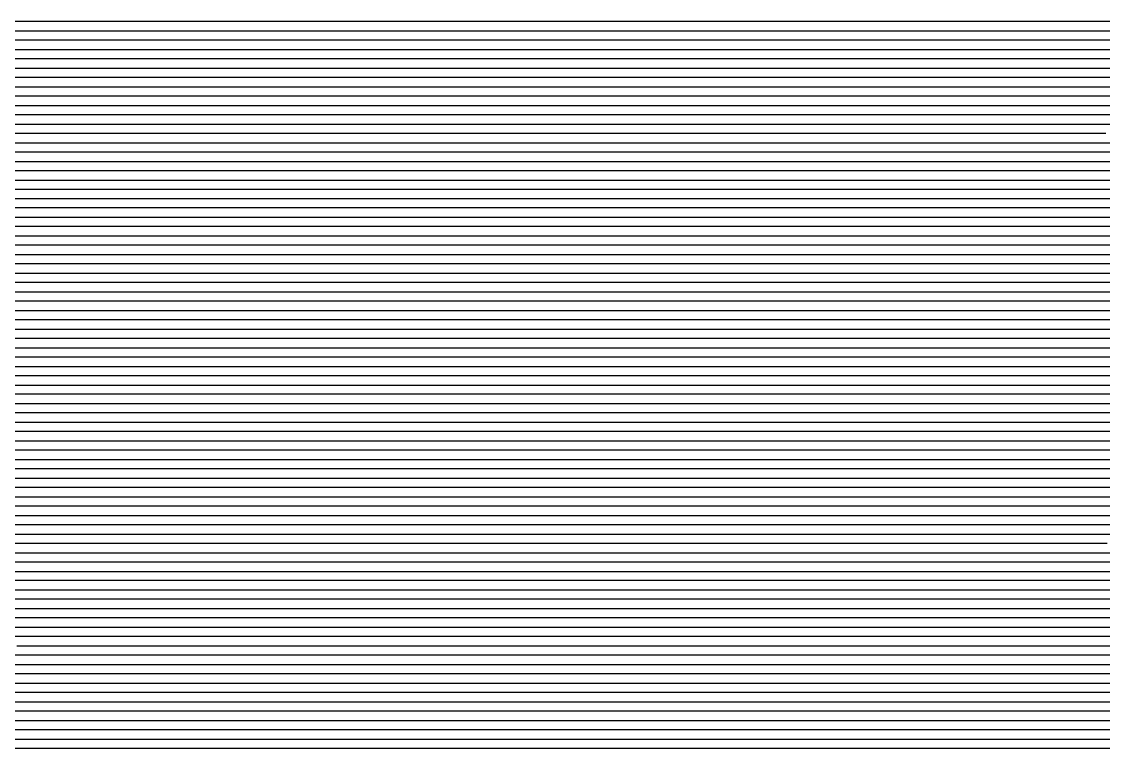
# Model space of a CAD drawing. Header units: metres. Extents: x -7 to 7, y -7 to 7.
# Drawn here: x -4.685 to -3.525, y 4.295 to 5.075 of the extents above; entities that cross this region are included whole.
import ezdxf

# ---------------------------------------------------------------- set-up
doc = ezdxf.new("R2010")
doc.units = ezdxf.units.M

msp = doc.modelspace()

# ---------------------------------------------------------------- linework, layer by layer
for p, q in [((-4.683646, 5.075147, -0.67352), (-4.768531, 5.075147, -0.680887)), ((-4.663832, 5.075147, -0.671748), (-4.683646, 5.075147, -0.67352)), ((-4.086216, 5.075147, -0.621111), (-4.663832, 5.075147, -0.671748)), ((-3.996984, 5.075147, -0.613032), (-4.086216, 5.075147, -0.621111)), ((-3.579591, 5.075147, -0.576103), (-3.996984, 5.075147, -0.613032)), ((-3.439387, 5.075147, -0.563276), (-3.579591, 5.075147, -0.576103)), ((-4.778428, 5.065147, -0.681504), (-4.676921, 5.065147, -0.672695)), ((-4.676921, 5.065147, -0.672695), (-4.653226, 5.065147, -0.670575)), ((-4.653226, 5.065147, -0.670575), (-4.079997, 5.065147, -0.620323)), ((-4.079997, 5.065147, -0.620323), (-3.988476, 5.065147, -0.612037)), ((-3.988476, 5.065147, -0.612037), (-3.57478, 5.065147, -0.575434)), ((-3.57478, 5.065147, -0.575434), (-3.432566, 5.065147, -0.562423)), ((-4.670196, 5.055147, -0.671869), (-4.788325, 5.055147, -0.68212)), ((-4.642621, 5.055147, -0.669402), (-4.670196, 5.055147, -0.671869)), ((-4.073779, 5.055147, -0.619534), (-4.642621, 5.055147, -0.669402)), ((-3.979968, 5.055147, -0.611041), (-4.073779, 5.055147, -0.619534)), ((-3.569969, 5.055147, -0.574766), (-3.979968, 5.055147, -0.611041)), ((-3.425745, 5.055147, -0.561571), (-3.569969, 5.055147, -0.574766)), ((-4.798223, 5.045147, -0.682737), (-4.663471, 5.045147, -0.671043)), ((-4.663471, 5.045147, -0.671043), (-4.632015, 5.045147, -0.668229)), ((-4.632015, 5.045147, -0.668229), (-4.06756, 5.045147, -0.618746)), ((-4.06756, 5.045147, -0.618746), (-3.97146, 5.045147, -0.610045)), ((-3.97146, 5.045147, -0.610045), (-3.565158, 5.045147, -0.574097)), ((-3.565158, 5.045147, -0.574097), (-3.418924, 5.045147, -0.560718)), ((-4.818017, 5.025147, -0.68397), (-4.65002, 5.025147, -0.669391)), ((-4.656745, 5.035147, -0.670217), (-4.80812, 5.035147, -0.683354)), ((-4.62141, 5.035147, -0.667056), (-4.656745, 5.035147, -0.670217)), ((-4.65002, 5.025147, -0.669391), (-4.610805, 5.025147, -0.665883)), ((-4.061342, 5.035147, -0.617958), (-4.62141, 5.035147, -0.667056)), ((-4.610805, 5.025147, -0.665883), (-4.055124, 5.025147, -0.617169)), ((-3.962951, 5.035147, -0.60905), (-4.061342, 5.035147, -0.617958)), ((-4.055124, 5.025147, -0.617169), (-3.954443, 5.025147, -0.608054)), ((-3.560347, 5.035147, -0.573429), (-3.962951, 5.035147, -0.60905)), ((-3.954443, 5.025147, -0.608054), (-3.555536, 5.025147, -0.57276)), ((-3.412103, 5.035147, -0.559866), (-3.560347, 5.035147, -0.573429)), ((-3.555536, 5.025147, -0.57276), (-3.405282, 5.025147, -0.559013)), ((-4.643295, 5.015147, -0.668565), (-4.827915, 5.015147, -0.684587)), ((-4.600199, 5.015147, -0.66471), (-4.643295, 5.015147, -0.668565)), ((-4.048905, 5.015147, -0.616381), (-4.600199, 5.015147, -0.66471)), ((-3.945935, 5.015147, -0.607058), (-4.048905, 5.015147, -0.616381)), ((-3.550725, 5.015147, -0.572091), (-3.945935, 5.015147, -0.607058)), ((-3.398461, 5.015147, -0.558161), (-3.550725, 5.015147, -0.572091)), ((-4.837812, 5.005147, -0.685204), (-4.63657, 5.005147, -0.667739)), ((-4.63657, 5.005147, -0.667739), (-4.589594, 5.005147, -0.663537)), ((-4.589594, 5.005147, -0.663537), (-4.042687, 5.005147, -0.615592)), ((-4.042687, 5.005147, -0.615592), (-3.937427, 5.005147, -0.606062)), ((-3.937427, 5.005147, -0.606062), (-3.545914, 5.005147, -0.571423)), ((-3.545914, 5.005147, -0.571423), (-3.39164, 5.005147, -0.557308)), ((-4.629845, 4.995147, -0.666914), (-4.847709, 4.995147, -0.68582)), ((-4.578989, 4.995147, -0.662364), (-4.629845, 4.995147, -0.666914)), ((-4.036469, 4.995147, -0.614804), (-4.578989, 4.995147, -0.662364)), ((-3.928919, 4.995147, -0.605067), (-4.036469, 4.995147, -0.614804)), ((-3.541103, 4.995147, -0.570754), (-3.928919, 4.995147, -0.605067)), ((-3.384819, 4.995147, -0.556456), (-3.541103, 4.995147, -0.570754)), ((-4.857607, 4.985147, -0.686437), (-4.623119, 4.985147, -0.666088)), ((-4.623119, 4.985147, -0.666088), (-4.568383, 4.985147, -0.661191)), ((-4.568383, 4.985147, -0.661191), (-4.03025, 4.985147, -0.614015)), ((-4.03025, 4.985147, -0.614015), (-3.92041, 4.985147, -0.604071)), ((-3.92041, 4.985147, -0.604071), (-3.536292, 4.985147, -0.570086)), ((-3.536292, 4.985147, -0.570086), (-3.377998, 4.985147, -0.555603)), ((-4.616394, 4.975147, -0.665262), (-4.867504, 4.975147, -0.687054)), ((-4.557778, 4.975147, -0.660018), (-4.616394, 4.975147, -0.665262)), ((-4.024032, 4.975147, -0.613227), (-4.557778, 4.975147, -0.660018)), ((-3.911902, 4.975147, -0.603075), (-4.024032, 4.975147, -0.613227)), ((-3.531481, 4.975147, -0.569417), (-3.911902, 4.975147, -0.603075)), ((-3.371177, 4.975147, -0.554751), (-3.531481, 4.975147, -0.569417)), ((-4.602944, 4.955147, -0.66361), (-4.887299, 4.955147, -0.688287)), ((-4.877401, 4.965147, -0.68767), (-4.609669, 4.965147, -0.664436)), ((-4.609669, 4.965147, -0.664436), (-4.547173, 4.965147, -0.658845)), ((-4.536567, 4.955147, -0.657672), (-4.602944, 4.955147, -0.66361)), ((-4.547173, 4.965147, -0.658845), (-4.017813, 4.965147, -0.612439)), ((-4.011595, 4.955147, -0.61165), (-4.536567, 4.955147, -0.657672)), ((-4.017813, 4.965147, -0.612439), (-3.903394, 4.965147, -0.602079)), ((-3.894886, 4.955147, -0.601084), (-4.011595, 4.955147, -0.61165)), ((-3.903394, 4.965147, -0.602079), (-3.52667, 4.965147, -0.568748)), ((-3.521859, 4.955147, -0.56808), (-3.894886, 4.955147, -0.601084)), ((-3.52667, 4.965147, -0.568748), (-3.364356, 4.965147, -0.553898)), ((-4.897196, 4.945147, -0.688904), (-4.596219, 4.945147, -0.662784)), ((-4.596219, 4.945147, -0.662784), (-4.525962, 4.945147, -0.656499)), ((-4.525962, 4.945147, -0.656499), (-4.005377, 4.945147, -0.610862)), ((-4.005377, 4.945147, -0.610862), (-3.886378, 4.945147, -0.600088)), ((-3.886378, 4.945147, -0.600088), (-3.517048, 4.945147, -0.567411)), ((-4.589493, 4.935147, -0.661958), (-4.907094, 4.935147, -0.68952)), ((-4.515356, 4.935147, -0.655326), (-4.589493, 4.935147, -0.661958)), ((-3.999158, 4.935147, -0.610073), (-4.515356, 4.935147, -0.655326)), ((-3.877869, 4.935147, -0.599092), (-3.999158, 4.935147, -0.610073)), ((-3.512237, 4.935147, -0.566742), (-3.877869, 4.935147, -0.599092)), ((-4.916991, 4.925147, -0.690137), (-4.582768, 4.925147, -0.661133)), ((-4.582768, 4.925147, -0.661133), (-4.504751, 4.925147, -0.654153)), ((-4.504751, 4.925147, -0.654153), (-3.99294, 4.925147, -0.609285)), ((-3.99294, 4.925147, -0.609285), (-3.869361, 4.925147, -0.598097)), ((-3.869361, 4.925147, -0.598097), (-3.507426, 4.925147, -0.566074)), ((-4.576043, 4.915147, -0.660307), (-4.926888, 4.915147, -0.690754)), ((-4.494146, 4.915147, -0.65298), (-4.576043, 4.915147, -0.660307)), ((-3.986722, 4.915147, -0.608497), (-4.494146, 4.915147, -0.65298)), ((-3.860853, 4.915147, -0.597101), (-3.986722, 4.915147, -0.608497)), ((-3.502615, 4.915147, -0.565405), (-3.860853, 4.915147, -0.597101)), ((-4.936786, 4.905147, -0.69137), (-4.569318, 4.905147, -0.659481)), ((-4.569318, 4.905147, -0.659481), (-4.48354, 4.905147, -0.651807)), ((-4.48354, 4.905147, -0.651807), (-3.980503, 4.905147, -0.607708)), ((-3.980503, 4.905147, -0.607708), (-3.852345, 4.905147, -0.596105)), ((-3.852345, 4.905147, -0.596105), (-3.497804, 4.905147, -0.564737)), ((-4.95658, 4.885147, -0.692604), (-4.555868, 4.885147, -0.657829)), ((-4.562593, 4.895147, -0.658655), (-4.946683, 4.895147, -0.691987)), ((-4.472935, 4.895147, -0.650634), (-4.562593, 4.895147, -0.658655)), ((-4.555868, 4.885147, -0.657829), (-4.46233, 4.885147, -0.649461)), ((-3.974285, 4.895147, -0.60692), (-4.472935, 4.895147, -0.650634)), ((-4.46233, 4.885147, -0.649461), (-3.968066, 4.885147, -0.606131)), ((-3.843837, 4.895147, -0.595109), (-3.974285, 4.895147, -0.60692)), ((-3.968066, 4.885147, -0.606131), (-3.835329, 4.885147, -0.594114)), ((-3.492993, 4.895147, -0.564068), (-3.843837, 4.895147, -0.595109)), ((-3.835329, 4.885147, -0.594114), (-3.488182, 4.885147, -0.563399)), ((-4.549142, 4.875147, -0.657003), (-4.966478, 4.875147, -0.693221)), ((-4.451724, 4.875147, -0.648288), (-4.549142, 4.875147, -0.657003)), ((-3.961848, 4.875147, -0.605343), (-4.451724, 4.875147, -0.648288)), ((-3.82682, 4.875147, -0.593118), (-3.961848, 4.875147, -0.605343)), ((-3.483371, 4.875147, -0.562731), (-3.82682, 4.875147, -0.593118)), ((-4.976375, 4.865147, -0.693837), (-4.542417, 4.865147, -0.656177)), ((-4.542417, 4.865147, -0.656177), (-4.441119, 4.865147, -0.647115)), ((-4.441119, 4.865147, -0.647115), (-3.95563, 4.865147, -0.604554)), ((-3.95563, 4.865147, -0.604554), (-3.818312, 4.865147, -0.592122)), ((-3.818312, 4.865147, -0.592122), (-3.47856, 4.865147, -0.562062)), ((-4.535692, 4.855147, -0.655352), (-4.986272, 4.855147, -0.694454)), ((-4.430513, 4.855147, -0.645942), (-4.535692, 4.855147, -0.655352)), ((-3.949411, 4.855147, -0.603766), (-4.430513, 4.855147, -0.645942)), ((-3.809804, 4.855147, -0.591126), (-3.949411, 4.855147, -0.603766)), ((-3.47375, 4.855147, -0.561394), (-3.809804, 4.855147, -0.591126)), ((-4.99617, 4.845147, -0.695071), (-4.528967, 4.845147, -0.654526)), ((-4.528967, 4.845147, -0.654526), (-4.419908, 4.845147, -0.644769)), ((-4.419908, 4.845147, -0.644769), (-3.943193, 4.845147, -0.602978)), ((-3.943193, 4.845147, -0.602978), (-3.801296, 4.845147, -0.590131)), ((-3.801296, 4.845147, -0.590131), (-3.468939, 4.845147, -0.560725)), ((-4.522242, 4.835147, -0.6537), (-5.006067, 4.835147, -0.695687)), ((-4.409303, 4.835147, -0.643596), (-4.522242, 4.835147, -0.6537)), ((-3.936974, 4.835147, -0.602189), (-4.409303, 4.835147, -0.643596)), ((-3.792788, 4.835147, -0.589135), (-3.936974, 4.835147, -0.602189)), ((-3.464128, 4.835147, -0.560056), (-3.792788, 4.835147, -0.589135)), ((-5.015964, 4.825147, -0.696304), (-4.515516, 4.825147, -0.652874)), ((-4.515516, 4.825147, -0.652874), (-4.398697, 4.825147, -0.642423)), ((-4.398697, 4.825147, -0.642423), (-3.930756, 4.825147, -0.601401)), ((-3.930756, 4.825147, -0.601401), (-3.784279, 4.825147, -0.588139)), ((-3.784279, 4.825147, -0.588139), (-3.459317, 4.825147, -0.559388)), ((-5.035759, 4.805147, -0.697537), (-4.502066, 4.805147, -0.651222)), ((-4.508791, 4.815147, -0.652048), (-5.025862, 4.815147, -0.696921)), ((-4.388092, 4.815147, -0.64125), (-4.508791, 4.815147, -0.652048)), ((-4.502066, 4.805147, -0.651222), (-4.377487, 4.805147, -0.640077)), ((-3.924538, 4.815147, -0.600612), (-4.388092, 4.815147, -0.64125)), ((-4.377487, 4.805147, -0.640077), (-3.918319, 4.805147, -0.599824)), ((-3.775771, 4.815147, -0.587143), (-3.924538, 4.815147, -0.600612)), ((-3.918319, 4.805147, -0.599824), (-3.767263, 4.805147, -0.586148)), ((-3.454506, 4.815147, -0.558719), (-3.775771, 4.815147, -0.587143)), ((-3.767263, 4.805147, -0.586148), (-3.449695, 4.805147, -0.55805)), ((-4.495341, 4.795147, -0.650396), (-5.045656, 4.795147, -0.698154)), ((-4.366881, 4.795147, -0.638904), (-4.495341, 4.795147, -0.650396)), ((-3.912101, 4.795147, -0.599036), (-4.366881, 4.795147, -0.638904)), ((-3.758755, 4.795147, -0.585152), (-3.912101, 4.795147, -0.599036)), ((-3.444884, 4.795147, -0.557382), (-3.758755, 4.795147, -0.585152)), ((-5.055554, 4.785147, -0.698771), (-4.488616, 4.785147, -0.649571)), ((-4.488616, 4.785147, -0.649571), (-4.356276, 4.785147, -0.637731)), ((-4.356276, 4.785147, -0.637731), (-3.905883, 4.785147, -0.598247)), ((-3.905883, 4.785147, -0.598247), (-3.750247, 4.785147, -0.584156)), ((-3.750247, 4.785147, -0.584156), (-3.440073, 4.785147, -0.556713)), ((-4.48189, 4.775147, -0.648745), (-5.065451, 4.775147, -0.699387)), ((-4.34567, 4.775147, -0.636558), (-4.48189, 4.775147, -0.648745)), ((-3.899664, 4.775147, -0.597459), (-4.34567, 4.775147, -0.636558)), ((-3.741738, 4.775147, -0.583161), (-3.899664, 4.775147, -0.597459)), ((-3.435262, 4.775147, -0.556045), (-3.741738, 4.775147, -0.583161)), ((-5.075348, 4.765147, -0.700004), (-4.475165, 4.765147, -0.647919)), ((-4.475165, 4.765147, -0.647919), (-4.335065, 4.765147, -0.635385)), ((-4.335065, 4.765147, -0.635385), (-3.893446, 4.765147, -0.59667)), ((-3.893446, 4.765147, -0.59667), (-3.73323, 4.765147, -0.582165)), ((-3.73323, 4.765147, -0.582165), (-3.430451, 4.765147, -0.555376)), ((-4.46844, 4.755147, -0.647093), (-5.085246, 4.755147, -0.700621)), ((-4.32446, 4.755147, -0.634212), (-4.46844, 4.755147, -0.647093)), ((-3.887227, 4.755147, -0.595882), (-4.32446, 4.755147, -0.634212)), ((-3.724722, 4.755147, -0.581169), (-3.887227, 4.755147, -0.595882)), ((-3.42564, 4.755147, -0.554707), (-3.724722, 4.755147, -0.581169)), ((-5.082017, 4.745147, -0.700098), (-4.461715, 4.745147, -0.646267)), ((-4.45499, 4.735147, -0.645441), (-5.070491, 4.735147, -0.698856)), ((-4.461715, 4.745147, -0.646267), (-4.313854, 4.745147, -0.633039)), ((-4.303249, 4.735147, -0.631866), (-4.45499, 4.735147, -0.645441)), ((-4.313854, 4.745147, -0.633039), (-3.881009, 4.745147, -0.595093)), ((-3.874791, 4.735147, -0.594305), (-4.303249, 4.735147, -0.631866)), ((-3.881009, 4.745147, -0.595093), (-3.716214, 4.745147, -0.580173)), ((-3.707706, 4.735147, -0.579178), (-3.874791, 4.735147, -0.594305)), ((-3.716214, 4.745147, -0.580173), (-3.420829, 4.745147, -0.554039)), ((-3.416018, 4.735147, -0.55337), (-3.707706, 4.735147, -0.579178)), ((-5.058966, 4.725147, -0.697613), (-4.448264, 4.725147, -0.644615)), ((-4.448264, 4.725147, -0.644615), (-4.292644, 4.725147, -0.630693)), ((-4.292644, 4.725147, -0.630693), (-3.868572, 4.725147, -0.593517)), ((-3.868572, 4.725147, -0.593517), (-3.699197, 4.725147, -0.578182)), ((-3.699197, 4.725147, -0.578182), (-3.411207, 4.725147, -0.552702)), ((-4.441539, 4.715147, -0.64379), (-5.04744, 4.715147, -0.696371)), ((-4.282038, 4.715147, -0.62952), (-4.441539, 4.715147, -0.64379)), ((-3.862354, 4.715147, -0.592728), (-4.282038, 4.715147, -0.62952)), ((-3.690689, 4.715147, -0.577186), (-3.862354, 4.715147, -0.592728)), ((-3.406396, 4.715147, -0.552033), (-3.690689, 4.715147, -0.577186)), ((-5.035914, 4.705147, -0.695128), (-4.434814, 4.705147, -0.642964)), ((-4.434814, 4.705147, -0.642964), (-4.271433, 4.705147, -0.628347)), ((-4.271433, 4.705147, -0.628347), (-3.856136, 4.705147, -0.59194)), ((-3.856136, 4.705147, -0.59194), (-3.682181, 4.705147, -0.57619)), ((-3.682181, 4.705147, -0.57619), (-3.401585, 4.705147, -0.551364)), ((-4.428089, 4.695147, -0.642138), (-5.024388, 4.695147, -0.693886)), ((-4.260827, 4.695147, -0.627174), (-4.428089, 4.695147, -0.642138)), ((-3.849917, 4.695147, -0.591151), (-4.260827, 4.695147, -0.627174)), ((-3.673673, 4.695147, -0.575195), (-3.849917, 4.695147, -0.591151)), ((-3.396774, 4.695147, -0.550696), (-3.673673, 4.695147, -0.575195)), ((-5.012863, 4.685147, -0.692644), (-4.421364, 4.685147, -0.641312)), ((-4.421364, 4.685147, -0.641312), (-4.250222, 4.685147, -0.626001)), ((-4.250222, 4.685147, -0.626001), (-3.843699, 4.685147, -0.590363)), ((-3.843699, 4.685147, -0.590363), (-3.665165, 4.685147, -0.574199)), ((-3.665165, 4.685147, -0.574199), (-3.391963, 4.685147, -0.550027)), ((-4.414638, 4.675147, -0.640486), (-5.001337, 4.675147, -0.691401)), ((-4.989811, 4.665147, -0.690159), (-4.407913, 4.665147, -0.63966)), ((-4.239617, 4.675147, -0.624828), (-4.414638, 4.675147, -0.640486)), ((-4.407913, 4.665147, -0.63966), (-4.229011, 4.665147, -0.623655)), ((-3.83748, 4.675147, -0.589575), (-4.239617, 4.675147, -0.624828)), ((-4.229011, 4.665147, -0.623655), (-3.831262, 4.665147, -0.588786)), ((-3.656657, 4.675147, -0.573203), (-3.83748, 4.675147, -0.589575)), ((-3.831262, 4.665147, -0.588786), (-3.648148, 4.665147, -0.572208)), ((-3.387152, 4.675147, -0.549358), (-3.656657, 4.675147, -0.573203)), ((-3.648148, 4.665147, -0.572208), (-3.382341, 4.665147, -0.54869)), ((-4.401188, 4.655147, -0.638834), (-4.978286, 4.655147, -0.688916)), ((-4.218406, 4.655147, -0.622482), (-4.401188, 4.655147, -0.638834)), ((-3.825044, 4.655147, -0.587998), (-4.218406, 4.655147, -0.622482)), ((-3.63964, 4.655147, -0.571212), (-3.825044, 4.655147, -0.587998)), ((-3.37753, 4.655147, -0.548021), (-3.63964, 4.655147, -0.571212)), ((-4.96676, 4.645147, -0.687674), (-4.394463, 4.645147, -0.638009)), ((-4.394463, 4.645147, -0.638009), (-4.207801, 4.645147, -0.621309)), ((-4.207801, 4.645147, -0.621309), (-3.818825, 4.645147, -0.587209)), ((-3.818825, 4.645147, -0.587209), (-3.631132, 4.645147, -0.570216)), ((-3.631132, 4.645147, -0.570216), (-3.372719, 4.645147, -0.547353)), ((-4.387738, 4.635147, -0.637183), (-4.955234, 4.635147, -0.686431)), ((-4.197195, 4.635147, -0.620136), (-4.387738, 4.635147, -0.637183)), ((-3.812607, 4.635147, -0.586421), (-4.197195, 4.635147, -0.620136)), ((-3.622624, 4.635147, -0.56922), (-3.812607, 4.635147, -0.586421)), ((-3.367908, 4.635147, -0.546684), (-3.622624, 4.635147, -0.56922)), ((-4.943708, 4.625147, -0.685189), (-4.381013, 4.625147, -0.636357)), ((-4.381013, 4.625147, -0.636357), (-4.18659, 4.625147, -0.618963)), ((-4.18659, 4.625147, -0.618963), (-3.806389, 4.625147, -0.585632)), ((-3.806389, 4.625147, -0.585632), (-3.614116, 4.625147, -0.568225)), ((-3.614116, 4.625147, -0.568225), (-3.363097, 4.625147, -0.546015)), ((-4.374287, 4.615147, -0.635531), (-4.932183, 4.615147, -0.683946)), ((-4.175984, 4.615147, -0.61779), (-4.374287, 4.615147, -0.635531)), ((-3.80017, 4.615147, -0.584844), (-4.175984, 4.615147, -0.61779)), ((-3.605607, 4.615147, -0.567229), (-3.80017, 4.615147, -0.584844)), ((-3.358286, 4.615147, -0.545347), (-3.605607, 4.615147, -0.567229)), ((-4.920657, 4.605147, -0.682704), (-4.367562, 4.605147, -0.634705)), ((-4.360837, 4.595147, -0.633879), (-4.909131, 4.595147, -0.681461)), ((-4.367562, 4.605147, -0.634705), (-4.165379, 4.605147, -0.616617)), ((-4.154774, 4.595147, -0.615444), (-4.360837, 4.595147, -0.633879)), ((-4.165379, 4.605147, -0.616617), (-3.793952, 4.605147, -0.584056)), ((-3.787733, 4.595147, -0.583267), (-4.154774, 4.595147, -0.615444)), ((-3.793952, 4.605147, -0.584056), (-3.597099, 4.605147, -0.566233)), ((-3.588591, 4.595147, -0.565237), (-3.787733, 4.595147, -0.583267)), ((-3.597099, 4.605147, -0.566233), (-3.353475, 4.605147, -0.544678)), ((-3.348664, 4.595147, -0.54401), (-3.588591, 4.595147, -0.565237)), ((-4.897605, 4.585147, -0.680219), (-4.354112, 4.585147, -0.633053)), ((-4.354112, 4.585147, -0.633053), (-4.144168, 4.585147, -0.614271)), ((-4.144168, 4.585147, -0.614271), (-3.781515, 4.585147, -0.582479)), ((-3.781515, 4.585147, -0.582479), (-3.580083, 4.585147, -0.564242)), ((-3.580083, 4.585147, -0.564242), (-3.343853, 4.585147, -0.543341)), ((-4.347387, 4.575147, -0.632228), (-4.88608, 4.575147, -0.678977)), ((-4.133563, 4.575147, -0.613098), (-4.347387, 4.575147, -0.632228)), ((-3.775297, 4.575147, -0.58169), (-4.133563, 4.575147, -0.613098)), ((-3.571575, 4.575147, -0.563246), (-3.775297, 4.575147, -0.58169)), ((-3.339042, 4.575147, -0.542672), (-3.571575, 4.575147, -0.563246)), ((-4.874554, 4.565147, -0.677734), (-4.340661, 4.565147, -0.631402)), ((-4.340661, 4.565147, -0.631402), (-4.122958, 4.565147, -0.611925)), ((-4.122958, 4.565147, -0.611925), (-3.769078, 4.565147, -0.580902)), ((-3.769078, 4.565147, -0.580902), (-3.563066, 4.565147, -0.56225)), ((-3.563066, 4.565147, -0.56225), (-3.334231, 4.565147, -0.542004)), ((-4.333936, 4.555147, -0.630576), (-4.863028, 4.555147, -0.676492)), ((-4.112352, 4.555147, -0.610752), (-4.333936, 4.555147, -0.630576)), ((-3.76286, 4.555147, -0.580114), (-4.112352, 4.555147, -0.610752)), ((-3.554558, 4.555147, -0.561255), (-3.76286, 4.555147, -0.580114)), ((-3.32942, 4.555147, -0.541335), (-3.554558, 4.555147, -0.561255)), ((-4.851503, 4.545147, -0.675249), (-4.327211, 4.545147, -0.62975)), ((-4.327211, 4.545147, -0.62975), (-4.101747, 4.545147, -0.609579)), ((-4.101747, 4.545147, -0.609579), (-3.756642, 4.545147, -0.579325)), ((-3.756642, 4.545147, -0.579325), (-3.54605, 4.545147, -0.560259)), ((-3.54605, 4.545147, -0.560259), (-3.324609, 4.545147, -0.540666)), ((-4.320486, 4.535147, -0.628924), (-4.839977, 4.535147, -0.674007)), ((-4.091142, 4.535147, -0.608406), (-4.320486, 4.535147, -0.628924)), ((-3.750423, 4.535147, -0.578537), (-4.091142, 4.535147, -0.608406)), ((-3.537542, 4.535147, -0.559263), (-3.750423, 4.535147, -0.578537)), ((-3.319798, 4.535147, -0.539998), (-3.537542, 4.535147, -0.559263)), ((-4.828451, 4.525147, -0.672764), (-4.313761, 4.525147, -0.628098)), ((-4.307035, 4.515147, -0.627272), (-4.816925, 4.515147, -0.671522)), ((-4.313761, 4.525147, -0.628098), (-4.080536, 4.525147, -0.607233)), ((-4.069931, 4.515147, -0.60606), (-4.307035, 4.515147, -0.627272)), ((-4.080536, 4.525147, -0.607233), (-3.744205, 4.525147, -0.577748)), ((-3.737986, 4.515147, -0.57696), (-4.069931, 4.515147, -0.60606)), ((-3.744205, 4.525147, -0.577748), (-3.529034, 4.525147, -0.558267)), ((-3.520526, 4.515147, -0.557272), (-3.737986, 4.515147, -0.57696)), ((-3.529034, 4.525147, -0.558267), (-3.314987, 4.525147, -0.539329)), ((-4.8054, 4.505147, -0.670279), (-4.30031, 4.505147, -0.626447)), ((-4.30031, 4.505147, -0.626447), (-4.059325, 4.505147, -0.604887)), ((-4.059325, 4.505147, -0.604887), (-3.731768, 4.505147, -0.576172)), ((-3.731768, 4.505147, -0.576172), (-3.512017, 4.505147, -0.556276)), ((-4.293585, 4.495147, -0.625621), (-4.793874, 4.495147, -0.669037)), ((-4.04872, 4.495147, -0.603714), (-4.293585, 4.495147, -0.625621)), ((-3.72555, 4.495147, -0.575383), (-4.04872, 4.495147, -0.603714)), ((-3.503509, 4.495147, -0.55528), (-3.72555, 4.495147, -0.575383)), ((-4.782348, 4.485147, -0.667794), (-4.28686, 4.485147, -0.624795)), ((-4.28686, 4.485147, -0.624795), (-4.038115, 4.485147, -0.602541)), ((-4.038115, 4.485147, -0.602541), (-3.719331, 4.485147, -0.574595)), ((-3.719331, 4.485147, -0.574595), (-3.495001, 4.485147, -0.554284)), ((-4.280135, 4.475147, -0.623969), (-4.770822, 4.475147, -0.666552)), ((-4.027509, 4.475147, -0.601368), (-4.280135, 4.475147, -0.623969)), ((-3.713113, 4.475147, -0.573806), (-4.027509, 4.475147, -0.601368)), ((-3.486493, 4.475147, -0.553289), (-3.713113, 4.475147, -0.573806)), ((-4.759297, 4.465147, -0.66531), (-4.273409, 4.465147, -0.623143)), ((-4.273409, 4.465147, -0.623143), (-4.016904, 4.465147, -0.600195)), ((-4.016904, 4.465147, -0.600195), (-3.706895, 4.465147, -0.573018)), ((-3.706895, 4.465147, -0.573018), (-3.477985, 4.465147, -0.552293)), ((-4.266684, 4.455147, -0.622317), (-4.747771, 4.455147, -0.664067)), ((-4.736245, 4.445147, -0.662825), (-4.259959, 4.445147, -0.621492)), ((-4.006299, 4.455147, -0.599022), (-4.266684, 4.455147, -0.622317)), ((-4.259959, 4.445147, -0.621492), (-3.995693, 4.445147, -0.597849)), ((-3.700676, 4.455147, -0.572229), (-4.006299, 4.455147, -0.599022)), ((-3.995693, 4.445147, -0.597849), (-3.694458, 4.445147, -0.571441)), ((-3.469476, 4.455147, -0.551297), (-3.700676, 4.455147, -0.572229)), ((-3.694458, 4.445147, -0.571441), (-3.460968, 4.445147, -0.550301)), ((-4.253234, 4.435147, -0.620666), (-4.72472, 4.435147, -0.661582)), ((-3.985088, 4.435147, -0.596676), (-4.253234, 4.435147, -0.620666)), ((-3.688239, 4.435147, -0.570653), (-3.985088, 4.435147, -0.596676)), ((-3.45246, 4.435147, -0.549306), (-3.688239, 4.435147, -0.570653)), ((-4.713194, 4.425147, -0.66034), (-4.246509, 4.425147, -0.61984)), ((-4.246509, 4.425147, -0.61984), (-3.974482, 4.425147, -0.595503)), ((-3.974482, 4.425147, -0.595503), (-3.682021, 4.425147, -0.569864)), ((-3.682021, 4.425147, -0.569864), (-3.443952, 4.425147, -0.54831)), ((-4.239784, 4.415147, -0.619014), (-4.701668, 4.415147, -0.659097)), ((-3.963877, 4.415147, -0.59433), (-4.239784, 4.415147, -0.619014)), ((-3.675803, 4.415147, -0.569076), (-3.963877, 4.415147, -0.59433)), ((-3.435444, 4.415147, -0.547314), (-3.675803, 4.415147, -0.569076)), ((-4.690142, 4.405147, -0.657855), (-4.233058, 4.405147, -0.618188)), ((-4.233058, 4.405147, -0.618188), (-3.953272, 4.405147, -0.593157)), ((-3.953272, 4.405147, -0.593157), (-3.669584, 4.405147, -0.568287)), ((-3.669584, 4.405147, -0.568287), (-3.426935, 4.405147, -0.546319)), ((-4.678617, 4.395147, -0.656612), (-4.824361, 4.395147, -0.66948)), ((-4.226333, 4.395147, -0.617362), (-4.678617, 4.395147, -0.656612)), ((-3.942666, 4.395147, -0.591984), (-4.226333, 4.395147, -0.617362)), ((-3.663366, 4.395147, -0.567499), (-3.942666, 4.395147, -0.591984)), ((-3.418427, 4.395147, -0.545323), (-3.663366, 4.395147, -0.567499)), ((-4.816927, 4.385147, -0.668599), (-4.667091, 4.385147, -0.65537)), ((-4.655565, 4.375147, -0.654127), (-4.809494, 4.375147, -0.667718)), ((-4.667091, 4.385147, -0.65537), (-4.219608, 4.385147, -0.616536)), ((-4.212883, 4.375147, -0.615711), (-4.655565, 4.375147, -0.654127)), ((-4.219608, 4.385147, -0.616536), (-3.932061, 4.385147, -0.590811)), ((-3.921456, 4.375147, -0.589638), (-4.212883, 4.375147, -0.615711)), ((-3.932061, 4.385147, -0.590811), (-3.657148, 4.385147, -0.566711)), ((-3.650929, 4.375147, -0.565922), (-3.921456, 4.375147, -0.589638)), ((-3.657148, 4.385147, -0.566711), (-3.409919, 4.385147, -0.544327)), ((-3.401411, 4.375147, -0.543331), (-3.650929, 4.375147, -0.565922)), ((-4.802061, 4.365147, -0.666837), (-4.644039, 4.365147, -0.652885)), ((-4.644039, 4.365147, -0.652885), (-4.206158, 4.365147, -0.614885)), ((-4.206158, 4.365147, -0.614885), (-3.91085, 4.365147, -0.588465)), ((-3.91085, 4.365147, -0.588465), (-3.644711, 4.365147, -0.565134)), ((-3.644711, 4.365147, -0.565134), (-3.392903, 4.365147, -0.542336)), ((-4.632514, 4.355147, -0.651643), (-4.794628, 4.355147, -0.665956)), ((-4.199432, 4.355147, -0.614059), (-4.632514, 4.355147, -0.651643)), ((-3.900245, 4.355147, -0.587292), (-4.199432, 4.355147, -0.614059)), ((-3.638492, 4.355147, -0.564345), (-3.900245, 4.355147, -0.587292)), ((-3.384395, 4.355147, -0.54134), (-3.638492, 4.355147, -0.564345)), ((-4.787194, 4.345147, -0.665075), (-4.620988, 4.345147, -0.6504)), ((-4.620988, 4.345147, -0.6504), (-4.192707, 4.345147, -0.613233)), ((-4.192707, 4.345147, -0.613233), (-3.889639, 4.345147, -0.586119)), ((-3.889639, 4.345147, -0.586119), (-3.632274, 4.345147, -0.563557)), ((-3.632274, 4.345147, -0.563557), (-3.375886, 4.345147, -0.540344)), ((-4.609462, 4.335147, -0.649158), (-4.779761, 4.335147, -0.664194)), ((-4.185982, 4.335147, -0.612407), (-4.609462, 4.335147, -0.649158)), ((-3.879034, 4.335147, -0.584946), (-4.185982, 4.335147, -0.612407)), ((-3.626056, 4.335147, -0.562768), (-3.879034, 4.335147, -0.584946)), ((-3.367378, 4.335147, -0.539348), (-3.626056, 4.335147, -0.562768)), ((-4.772328, 4.325147, -0.663313), (-4.597937, 4.325147, -0.647915)), ((-4.597937, 4.325147, -0.647915), (-4.179257, 4.325147, -0.611581)), ((-4.179257, 4.325147, -0.611581), (-3.868429, 4.325147, -0.583773)), ((-3.868429, 4.325147, -0.583773), (-3.619837, 4.325147, -0.56198)), ((-3.619837, 4.325147, -0.56198), (-3.35887, 4.325147, -0.538353)), ((-4.586411, 4.315147, -0.646673), (-4.764895, 4.315147, -0.662431)), ((-4.757461, 4.305147, -0.66155), (-4.574885, 4.305147, -0.64543)), ((-4.172532, 4.315147, -0.610755), (-4.586411, 4.315147, -0.646673)), ((-4.574885, 4.305147, -0.64543), (-4.165806, 4.305147, -0.60993)), ((-3.857823, 4.315147, -0.5826), (-4.172532, 4.315147, -0.610755)), ((-4.165806, 4.305147, -0.60993), (-3.847218, 4.305147, -0.581427)), ((-3.613619, 4.315147, -0.561192), (-3.857823, 4.315147, -0.5826)), ((-3.847218, 4.305147, -0.581427), (-3.6074, 4.305147, -0.560403)), ((-3.350362, 4.315147, -0.537357), (-3.613619, 4.315147, -0.561192)), ((-3.6074, 4.305147, -0.560403), (-3.341854, 4.305147, -0.536361)), ((-4.563359, 4.295147, -0.644188), (-4.750028, 4.295147, -0.660669)), ((-4.159081, 4.295147, -0.609104), (-4.563359, 4.295147, -0.644188)), ((-3.836613, 4.295147, -0.580254), (-4.159081, 4.295147, -0.609104)), ((-3.601182, 4.295147, -0.559615), (-3.836613, 4.295147, -0.580254)), ((-3.333345, 4.295147, -0.535366), (-3.601182, 4.295147, -0.559615))]:
    msp.add_line(p, q)

doc.saveas('drawing.dxf')
